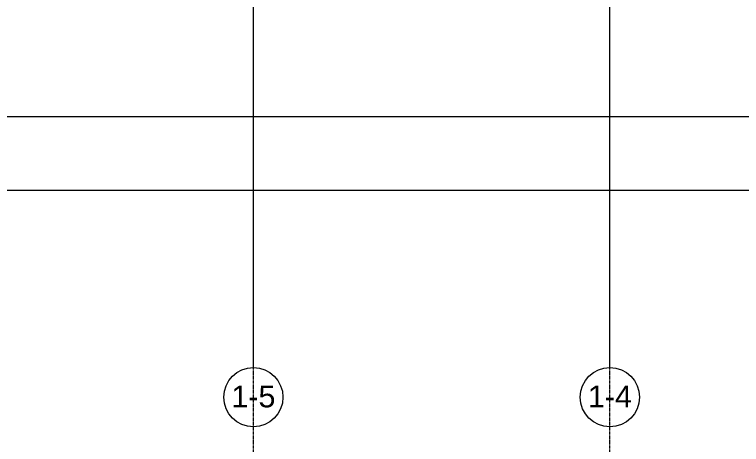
# Model space of a CAD drawing. Header units: inches. Extents: x 15537 to 31673, y -30778 to -16067.
# Drawn here: x 24918 to 25509, y -23158 to -22809 of the extents above; entities that cross this region are included whole.
import ezdxf

# ---------------------------------------------------------------- set-up
doc = ezdxf.new("R2010")
doc.units = ezdxf.units.IN
doc.header["$MEASUREMENT"] = 0
doc.linetypes.add('Grid Line 1_2_', pattern=[0.875, 0.5, -0.125, 0.125, -0.125])
for name, color, linetype, lineweight in [('Conc', 7, 'Continuous', 9), ('S-GRID', 1, 'Continuous', 9), ('S-GRID-IDEN', 1, 'Continuous', 9)]:
    doc.layers.add(name, color=color, linetype=linetype, lineweight=lineweight)
doc.styles.add('Arial', font='arial.ttf', dxfattribs={"height": 17.703593})

# ---------------------------------------------------------------- blocks, each defined once
blk = doc.blocks.new('Grid - Grid Hea_- Enlarged0')
at = {"layer": 'S-GRID-IDEN'}
blk.add_circle((0, 0), 0.25, dxfattribs=at)

msp = doc.modelspace()

# ---------------------------------------------------------------- linework, layer by layer
at = {"layer": 'Conc'}
for p, q in [((24244.015, -22892.067), (25981.015, -22892.067)), ((26158.893, -22952.067), (23703.903, -22952.067))]:
    msp.add_line(p, q, dxfattribs=at)
at = {"layer": 'S-GRID', "linetype": 'Grid Line 1_2_'}
for p, q in [((25112.39, -23095.8), (25112.39, -20550.053)), ((25401.89, -23095.8), (25401.89, -20550.053)), ((25112.39, -23413.241), (25112.39, -20902.428)), ((25401.89, -23413.241), (25401.89, -20902.428))]:
    msp.add_line(p, q, dxfattribs=at)

# ---------------------------------------------------------------- block references
at = {"layer": 'S-GRID-IDEN', "xscale": 95.99999999999994, "yscale": 95.99999999999994, "zscale": 95.99999999999994}
for p in [(25112.39, -23119.8), (25401.89, -23119.8)]:
    msp.add_blockref('Grid - Grid Hea_- Enlarged0', p, dxfattribs=at)

# ---------------------------------------------------------------- texts
at = {"layer": 'S-GRID-IDEN', "char_height": 17.7036, "width": 42.552, "attachment_point": 2, "line_spacing_factor": 0.938532, "style": 'Arial'}
for s, insert in [('1-5', (25112.386, -23110.363)), ('1-4', (25401.886, -23110.363))]:
    msp.add_mtext(s, dxfattribs=dict(at, insert=insert))

doc.saveas('drawing.dxf')
